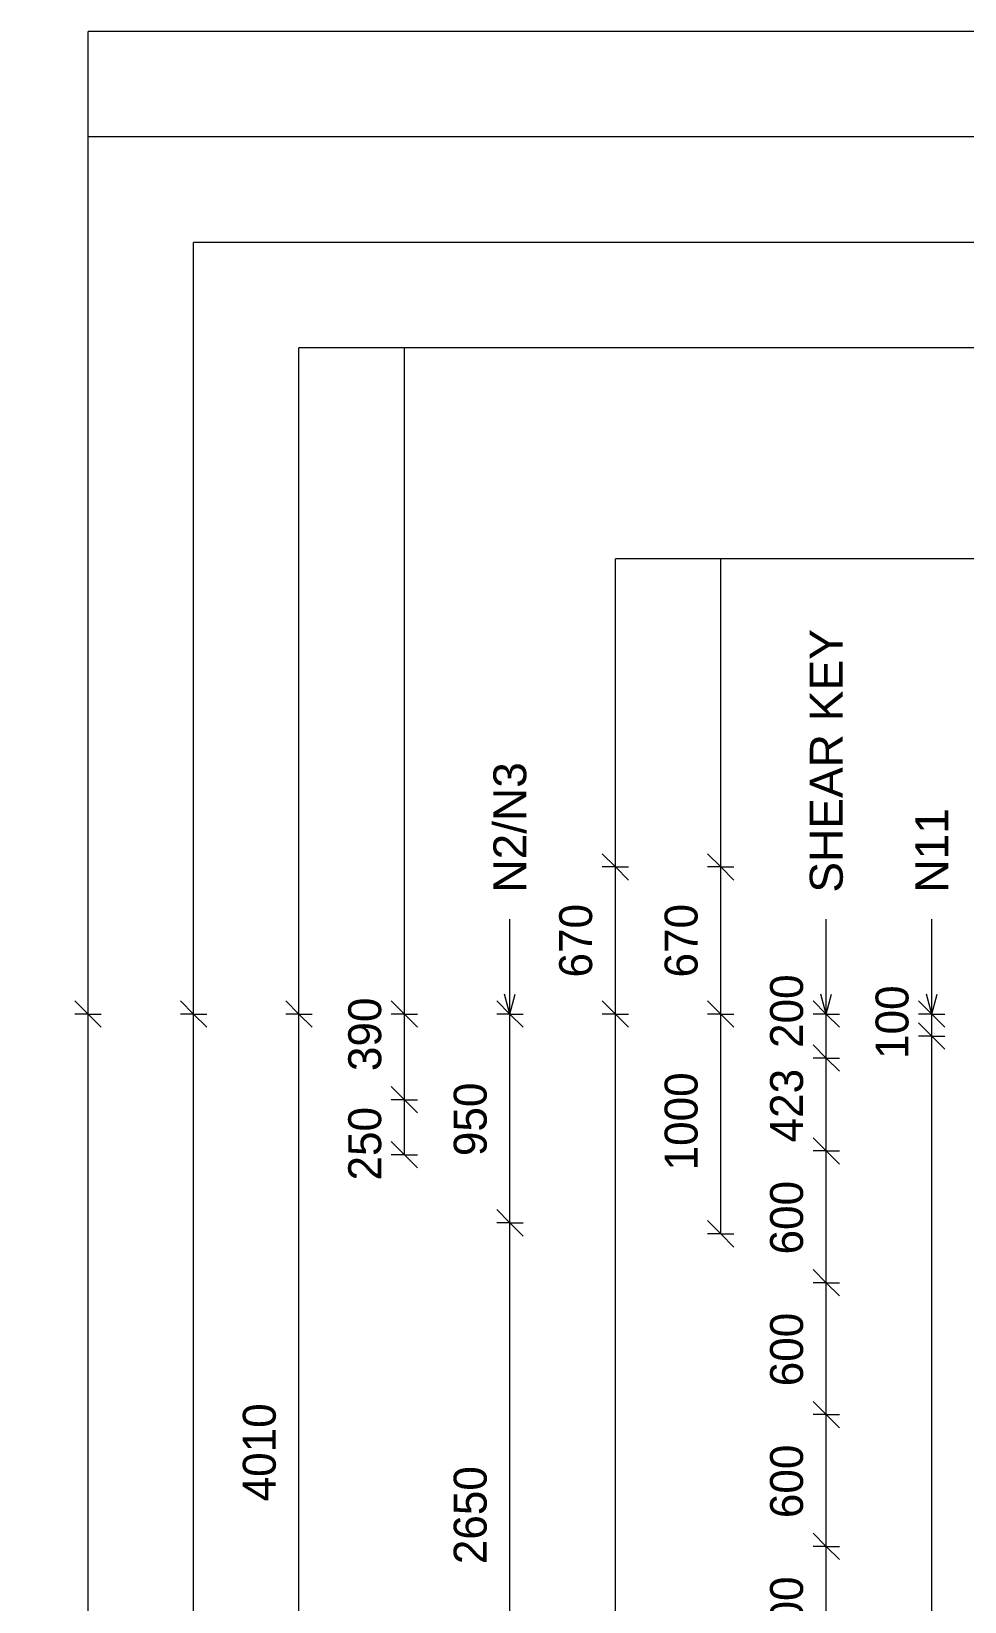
# Model space of a CAD drawing. Header units: millimetres. Extents: x -12091 to 4065, y -2596 to 12430.
# Drawn here: x -12091 to -7843, y 5026 to 12172 of the extents above; entities that cross this region are included whole.
import ezdxf

# ---------------------------------------------------------------- set-up
doc = ezdxf.new("R2010")
doc.units = ezdxf.units.MM
for name, color, linetype, lineweight in [('A-ANNO-DIMS', 211, 'Continuous', 9), ('A-ANNO-DIMS-60', 211, 'Continuous', 9), ('A-DETL-MBND', 5, 'Continuous', 18), ('G-ANNO-TEXT', 231, 'Continuous', 9)]:
    doc.layers.add(name, color=color, linetype=linetype, lineweight=lineweight)
doc.styles.add('Arial_1', font='arial.ttf', dxfattribs={"height": 150})
doc.styles.add('Nirmala UI Semilight', font='NirmalaS.ttf', dxfattribs={"height": 150})
doc.dimstyles.new('Arrow_Filled_-_2_5_NI_UI', dxfattribs={"dimscale": 304.8, "dimtxt": 157.104592, "dimasz": 0.393701, "dimexe": 0.19685, "dimexo": 0.0625, "dimgap": 0.19685, "dimtad": 1, "dimdec": 4, "dimzin": 0, "dimdsep": 46, "dimtxsty": 'Nirmala UI Semilight', "dimblk1": 'OBLIQUE', "dimblk2": 'OBLIQUE', "dimsah": 1, "dimcen": 0.09, "dimazin": 0, "dimtfac": 1, "dimtdec": 4, "dimtix": 1, "dimtmove": 2, "dimatfit": 3, "dimfxl": 0.19685, "dimfxlon": 1, "dimtvp": 1, "dimtolj": 1, "dimtzin": 0, "dimarcsym": 2})
doc.dimstyles.new('Arrow_Filled_-_2_5_NI_UI_1', dxfattribs={"dimscale": 304.8, "dimtxt": 157.104592, "dimasz": 0.393701, "dimexe": 0.19685, "dimexo": 0.0625, "dimgap": 0.19685, "dimtad": 1, "dimdec": 4, "dimzin": 0, "dimdsep": 46, "dimtxsty": 'Nirmala UI Semilight', "dimblk1": 'OBLIQUE', "dimblk2": 'OBLIQUE', "dimsah": 1, "dimcen": 0.09, "dimazin": 0, "dimtfac": 1, "dimtdec": 4, "dimtix": 1, "dimtmove": 0, "dimatfit": 3, "dimfxl": 0.19685, "dimfxlon": 1, "dimtvp": 1, "dimtolj": 1, "dimtzin": 0, "dimarcsym": 2})

# ---------------------------------------------------------------- blocks, each defined once
blk = doc.blocks.new('DIMBLOCK30-Elevation Front')
at = {"layer": 'A-ANNO-DIMS-60'}
for p, q in [((-7992.9, 7600), (-8052.9, 7660)), ((-7992.9, 7600), (-8052.9, 7600)), ((-7992.9, -1295), (-7992.9, 7600)), ((-7992.9, 7600), (-7932.9, 7540)), ((-7992.9, 7600), (-7932.9, 7600)), ((-7992.9, -1295), (-8052.9, -1235)), ((-7992.9, -1295), (-8052.9, -1295)), ((-7992.9, -1295), (-7932.9, -1355)), ((-7992.9, -1295), (-7932.9, -1295))]:
    blk.add_line(p, q, dxfattribs=at)
at = {"layer": 'A-ANNO-DIMS-60', "color": 0, "insert": (-8248.6, 2382.7), "char_height": 150, "width": 1847.55, "attachment_point": 1, "rotation": 90, "line_spacing_factor": 1.142579, "style": 'Nirmala UI Semilight'}
blk.add_mtext('T8@200mm C/C', dxfattribs=at)
blk = doc.blocks.new('_Oblique')
at = {"color": 0, "linetype": 'ByBlock', "lineweight": -2}
blk.add_line((-0.5, -0.5), (0.5, 0.5), dxfattribs=at)
blk = doc.blocks.new('DIMBLOCK31-Elevation Front')
at = {"layer": 'A-ANNO-DIMS-60'}
for p, q in [((-7992.9, 7700), (-8052.9, 7760)), ((-7992.9, 7700), (-8052.9, 7700)), ((-7992.9, 7600), (-8052.9, 7660)), ((-7992.9, 7600), (-7992.9, 7700)), ((-7992.9, 7700), (-7932.9, 7640)), ((-7992.9, 7700), (-7932.9, 7700)), ((-7992.9, 7600), (-8052.9, 7600)), ((-7992.9, 7600), (-7932.9, 7540)), ((-7992.9, 7600), (-7932.9, 7600))]:
    blk.add_line(p, q, dxfattribs=at)
at = {"layer": 'A-ANNO-DIMS-60', "color": 0, "insert": (-8248.6, 7495.8), "char_height": 150, "width": 370.196, "attachment_point": 1, "rotation": 90, "line_spacing_factor": 1.142579, "style": 'Nirmala UI Semilight'}
blk.add_mtext('100', dxfattribs=at)
blk = doc.blocks.new('DIMBLOCK43-Elevation Front')
at = {"layer": 'A-ANNO-DIMS-60'}
for p, q in [((-8472.9, 5277.5), (-8532.9, 5337.5)), ((-8472.9, 5277.5), (-8532.9, 5277.5)), ((-8472.9, 4677.5), (-8472.9, 5277.5)), ((-8472.9, 5277.5), (-8412.9, 5217.5)), ((-8472.9, 5277.5), (-8412.9, 5277.5)), ((-8472.9, 4677.5), (-8532.9, 4737.5)), ((-8472.9, 4677.5), (-8532.9, 4677.5)), ((-8472.9, 4677.5), (-8412.9, 4617.5)), ((-8472.9, 4677.5), (-8412.9, 4677.5))]:
    blk.add_line(p, q, dxfattribs=at)
at = {"layer": 'A-ANNO-DIMS-60', "color": 0, "insert": (-8728.6, 4806.1), "char_height": 150, "width": 411.328, "attachment_point": 1, "rotation": 90, "line_spacing_factor": 1.142579, "style": 'Nirmala UI Semilight'}
blk.add_mtext('600', dxfattribs=at)
blk = doc.blocks.new('DIMBLOCK44-Elevation Front')
at = {"layer": 'A-ANNO-DIMS-60'}
for p, q in [((-8472.9, 5877.5), (-8532.9, 5937.5)), ((-8472.9, 5877.5), (-8532.9, 5877.5)), ((-8472.9, 5277.5), (-8472.9, 5877.5)), ((-8472.9, 5877.5), (-8412.9, 5817.5)), ((-8472.9, 5877.5), (-8412.9, 5877.5)), ((-8472.9, 5277.5), (-8532.9, 5337.5)), ((-8472.9, 5277.5), (-8532.9, 5277.5)), ((-8472.9, 5277.5), (-8412.9, 5217.5)), ((-8472.9, 5277.5), (-8412.9, 5277.5))]:
    blk.add_line(p, q, dxfattribs=at)
at = {"layer": 'A-ANNO-DIMS-60', "color": 0, "insert": (-8728.6, 5406.1), "char_height": 150, "width": 411.328, "attachment_point": 1, "rotation": 90, "line_spacing_factor": 1.142579, "style": 'Nirmala UI Semilight'}
blk.add_mtext('600', dxfattribs=at)
blk = doc.blocks.new('DIMBLOCK45-Elevation Front')
at = {"layer": 'A-ANNO-DIMS-60'}
for p, q in [((-8472.9, 6477.5), (-8532.9, 6537.5)), ((-8472.9, 6477.5), (-8532.9, 6477.5)), ((-8472.9, 5877.5), (-8472.9, 6477.5)), ((-8472.9, 6477.5), (-8412.9, 6417.5)), ((-8472.9, 6477.5), (-8412.9, 6477.5)), ((-8472.9, 5877.5), (-8532.9, 5937.5)), ((-8472.9, 5877.5), (-8532.9, 5877.5)), ((-8472.9, 5877.5), (-8412.9, 5817.5)), ((-8472.9, 5877.5), (-8412.9, 5877.5))]:
    blk.add_line(p, q, dxfattribs=at)
at = {"layer": 'A-ANNO-DIMS-60', "color": 0, "insert": (-8728.6, 6006.1), "char_height": 150, "width": 411.328, "attachment_point": 1, "rotation": 90, "line_spacing_factor": 1.142579, "style": 'Nirmala UI Semilight'}
blk.add_mtext('600', dxfattribs=at)
blk = doc.blocks.new('DIMBLOCK46-Elevation Front')
at = {"layer": 'A-ANNO-DIMS-60'}
for p, q in [((-8472.9, 7077.5), (-8532.9, 7137.5)), ((-8472.9, 7077.5), (-8532.9, 7077.5)), ((-8472.9, 6477.5), (-8472.9, 7077.5)), ((-8472.9, 7077.5), (-8412.9, 7017.5)), ((-8472.9, 7077.5), (-8412.9, 7077.5)), ((-8472.9, 6477.5), (-8532.9, 6537.5)), ((-8472.9, 6477.5), (-8532.9, 6477.5)), ((-8472.9, 6477.5), (-8412.9, 6417.5)), ((-8472.9, 6477.5), (-8412.9, 6477.5))]:
    blk.add_line(p, q, dxfattribs=at)
at = {"layer": 'A-ANNO-DIMS-60', "color": 0, "insert": (-8728.6, 6606.1), "char_height": 150, "width": 411.328, "attachment_point": 1, "rotation": 90, "line_spacing_factor": 1.142579, "style": 'Nirmala UI Semilight'}
blk.add_mtext('600', dxfattribs=at)
blk = doc.blocks.new('DIMBLOCK47-Elevation Front')
at = {"layer": 'A-ANNO-DIMS-60'}
for p, q in [((-8472.9, 7500), (-8532.9, 7560)), ((-8472.9, 7500), (-8532.9, 7500)), ((-8472.9, 7077.5), (-8472.9, 7500)), ((-8472.9, 7500), (-8412.9, 7440)), ((-8472.9, 7500), (-8412.9, 7500)), ((-8472.9, 7077.5), (-8532.9, 7137.5)), ((-8472.9, 7077.5), (-8532.9, 7077.5)), ((-8472.9, 7077.5), (-8412.9, 7017.5)), ((-8472.9, 7077.5), (-8412.9, 7077.5))]:
    blk.add_line(p, q, dxfattribs=at)
at = {"layer": 'A-ANNO-DIMS-60', "color": 0, "insert": (-8728.6, 7115.9), "char_height": 150, "width": 414.756, "attachment_point": 1, "rotation": 90, "line_spacing_factor": 1.142579, "style": 'Nirmala UI Semilight'}
blk.add_mtext('423', dxfattribs=at)
blk = doc.blocks.new('DIMBLOCK48-Elevation Front')
at = {"layer": 'A-ANNO-DIMS-60'}
for p, q in [((-8472.9, 7700), (-8532.9, 7760)), ((-8472.9, 7700), (-8532.9, 7700)), ((-8472.9, 7500), (-8472.9, 7700)), ((-8472.9, 7700), (-8412.9, 7640)), ((-8472.9, 7700), (-8412.9, 7700)), ((-8472.9, 7500), (-8532.9, 7560)), ((-8472.9, 7500), (-8532.9, 7500)), ((-8472.9, 7500), (-8412.9, 7440)), ((-8472.9, 7500), (-8412.9, 7500))]:
    blk.add_line(p, q, dxfattribs=at)
at = {"layer": 'A-ANNO-DIMS-60', "color": 0, "insert": (-8728.6, 7545.9), "char_height": 150, "width": 411.328, "attachment_point": 1, "rotation": 90, "line_spacing_factor": 1.142579, "style": 'Nirmala UI Semilight'}
blk.add_mtext('200', dxfattribs=at)
blk = doc.blocks.new('DIMBLOCK50-Elevation Front')
at = {"layer": 'A-ANNO-DIMS-60'}
for p, q in [((-8952.9, 7700), (-9012.9, 7760)), ((-8952.9, 7700), (-9012.9, 7700)), ((-8952.9, 6700), (-8952.9, 7700)), ((-8952.9, 7700), (-8892.9, 7640)), ((-8952.9, 7700), (-8892.9, 7700)), ((-8952.9, 6700), (-9012.9, 6760)), ((-8952.9, 6700), (-9012.9, 6700)), ((-8952.9, 6700), (-8892.9, 6640)), ((-8952.9, 6700), (-8892.9, 6700))]:
    blk.add_line(p, q, dxfattribs=at)
at = {"layer": 'A-ANNO-DIMS-60', "color": 0, "insert": (-9208.6, 6988.6), "char_height": 150, "width": 507.305, "attachment_point": 1, "rotation": 90, "line_spacing_factor": 1.142579, "style": 'Nirmala UI Semilight'}
blk.add_mtext('1000', dxfattribs=at)
blk = doc.blocks.new('DIMBLOCK51-Elevation Front')
at = {"layer": 'A-ANNO-DIMS-60'}
for p, q in [((-8952.9, 8370), (-9012.9, 8430)), ((-8952.9, 8370), (-9012.9, 8370)), ((-8952.9, 7700), (-8952.9, 8370)), ((-8952.9, 8370), (-8892.9, 8310)), ((-8952.9, 8370), (-8892.9, 8370)), ((-8952.9, 7700), (-9012.9, 7760)), ((-8952.9, 7700), (-9012.9, 7700)), ((-8952.9, 7700), (-8892.9, 7640)), ((-8952.9, 7700), (-8892.9, 7700))]:
    blk.add_line(p, q, dxfattribs=at)
at = {"layer": 'A-ANNO-DIMS-60', "color": 0, "insert": (-9208.6, 7866.5), "char_height": 150, "width": 404.473, "attachment_point": 1, "rotation": 90, "line_spacing_factor": 1.142579, "style": 'Nirmala UI Semilight'}
blk.add_mtext('670', dxfattribs=at)
blk = doc.blocks.new('DIMBLOCK53-Elevation Front')
at = {"layer": 'A-ANNO-DIMS-60'}
for p, q in [((-9432.9, 7700), (-9492.9, 7760)), ((-9432.9, 7700), (-9492.9, 7700)), ((-9432.9, -1365), (-9432.9, 7700)), ((-9432.9, 7700), (-9372.9, 7640)), ((-9432.9, 7700), (-9372.9, 7700)), ((-9432.9, -1365), (-9492.9, -1305)), ((-9432.9, -1365), (-9492.9, -1365)), ((-9432.9, -1365), (-9372.9, -1425)), ((-9432.9, -1365), (-9372.9, -1365))]:
    blk.add_line(p, q, dxfattribs=at)
at = {"layer": 'A-ANNO-DIMS-60', "color": 0, "insert": (-9688.6, 2939), "char_height": 150, "width": 548.438, "attachment_point": 1, "rotation": 90, "line_spacing_factor": 1.142579, "style": 'Nirmala UI Semilight'}
blk.add_mtext('9065', dxfattribs=at)
blk = doc.blocks.new('DIMBLOCK54-Elevation Front')
at = {"layer": 'A-ANNO-DIMS-60'}
for p, q in [((-9432.9, 8370), (-9492.9, 8430)), ((-9432.9, 8370), (-9492.9, 8370)), ((-9432.9, 7700), (-9432.9, 8370)), ((-9432.9, 8370), (-9372.9, 8310)), ((-9432.9, 8370), (-9372.9, 8370)), ((-9432.9, 7700), (-9492.9, 7760)), ((-9432.9, 7700), (-9492.9, 7700)), ((-9432.9, 7700), (-9372.9, 7640)), ((-9432.9, 7700), (-9372.9, 7700))]:
    blk.add_line(p, q, dxfattribs=at)
at = {"layer": 'A-ANNO-DIMS-60', "color": 0, "insert": (-9688.6, 7866.5), "char_height": 150, "width": 404.473, "attachment_point": 1, "rotation": 90, "line_spacing_factor": 1.142579, "style": 'Nirmala UI Semilight'}
blk.add_mtext('670', dxfattribs=at)
blk = doc.blocks.new('DIMBLOCK55-Elevation Front')
at = {"layer": 'A-ANNO-DIMS-60'}
for p, q in [((-10392.9, 7310), (-10452.9, 7370)), ((-10392.9, 7310), (-10452.9, 7310)), ((-10392.9, 7060), (-10392.9, 7310)), ((-10392.9, 7310), (-10332.9, 7250)), ((-10392.9, 7310), (-10332.9, 7310)), ((-10392.9, 7060), (-10452.9, 7120)), ((-10392.9, 7060), (-10452.9, 7060)), ((-10392.9, 7060), (-10332.9, 7000)), ((-10392.9, 7060), (-10332.9, 7060))]:
    blk.add_line(p, q, dxfattribs=at)
at = {"layer": 'A-ANNO-DIMS-60', "color": 0, "insert": (-10648.6, 6942.6), "char_height": 150, "width": 411.328, "attachment_point": 1, "rotation": 90, "line_spacing_factor": 1.142579, "style": 'Nirmala UI Semilight'}
blk.add_mtext('250', dxfattribs=at)
blk = doc.blocks.new('DIMBLOCK56-Elevation Front')
at = {"layer": 'A-ANNO-DIMS-60'}
for p, q in [((-10392.9, 7700), (-10452.9, 7760)), ((-10392.9, 7700), (-10452.9, 7700)), ((-10392.9, 7310), (-10392.9, 7700)), ((-10392.9, 7700), (-10332.9, 7640)), ((-10392.9, 7700), (-10332.9, 7700)), ((-10392.9, 7310), (-10452.9, 7370)), ((-10392.9, 7310), (-10452.9, 7310)), ((-10392.9, 7310), (-10332.9, 7250)), ((-10392.9, 7310), (-10332.9, 7310))]:
    blk.add_line(p, q, dxfattribs=at)
at = {"layer": 'A-ANNO-DIMS-60', "color": 0, "insert": (-10648.6, 7440.6), "char_height": 150, "width": 411.328, "attachment_point": 1, "rotation": 90, "line_spacing_factor": 1.142579, "style": 'Nirmala UI Semilight'}
blk.add_mtext('390', dxfattribs=at)
blk = doc.blocks.new('DIMBLOCK61-Elevation Front')
at = {"layer": 'A-ANNO-DIMS-60'}
for p, q in [((-10872.9, 7700), (-10932.9, 7760)), ((-10872.9, 7700), (-10932.9, 7700)), ((-10872.9, 3690.4), (-10872.9, 7700)), ((-10872.9, 7700), (-10812.9, 7640)), ((-10872.9, 7700), (-10812.9, 7700)), ((-10872.9, 3690.4), (-10932.9, 3750.4)), ((-10872.9, 3690.4), (-10932.9, 3690.4)), ((-10872.9, 3690.4), (-10812.9, 3630.4)), ((-10872.9, 3690.4), (-10812.9, 3690.4))]:
    blk.add_line(p, q, dxfattribs=at)
at = {"layer": 'A-ANNO-DIMS-60', "color": 0, "insert": (-11128.6, 5482.4), "char_height": 150, "width": 510.733, "attachment_point": 1, "rotation": 90, "line_spacing_factor": 1.142579, "style": 'Nirmala UI Semilight'}
blk.add_mtext('4010', dxfattribs=at)
blk = doc.blocks.new('DIMBLOCK65-Elevation Front')
at = {"layer": 'A-ANNO-DIMS-60'}
for p, q in [((-11352.9, 7700), (-11412.9, 7760)), ((-11352.9, 7700), (-11412.9, 7700)), ((-11352.9, 1673.2), (-11352.9, 7700)), ((-11352.9, 7700), (-11292.9, 7640)), ((-11352.9, 7700), (-11292.9, 7700)), ((-11352.9, 1673.2), (-11412.9, 1733.2)), ((-11352.9, 1673.2), (-11412.9, 1673.2)), ((-11352.9, 1673.2), (-11292.9, 1613.2)), ((-11352.9, 1673.2), (-11292.9, 1673.2))]:
    blk.add_line(p, q, dxfattribs=at)
at = {"layer": 'A-ANNO-DIMS-60', "color": 0, "insert": (-11608.6, 4461), "char_height": 150, "width": 541.582, "attachment_point": 1, "rotation": 90, "line_spacing_factor": 1.142579, "style": 'Nirmala UI Semilight'}
blk.add_mtext('6027', dxfattribs=at)
blk = doc.blocks.new('DIMBLOCK66-Elevation Front')
at = {"layer": 'A-ANNO-DIMS-60'}
for p, q in [((-11832.9, 7700), (-11892.9, 7760)), ((-11832.9, 7700), (-11892.9, 7700)), ((-11832.9, -1395), (-11832.9, 7700)), ((-11832.9, 7700), (-11772.9, 7640)), ((-11832.9, 7700), (-11772.9, 7700)), ((-11832.9, -1395), (-11892.9, -1335)), ((-11832.9, -1395), (-11892.9, -1395)), ((-11832.9, -1395), (-11772.9, -1455)), ((-11832.9, -1395), (-11772.9, -1395))]:
    blk.add_line(p, q, dxfattribs=at)
at = {"layer": 'A-ANNO-DIMS-60', "color": 0, "insert": (-12088.6, 2924), "char_height": 150, "width": 548.438, "attachment_point": 1, "rotation": 90, "line_spacing_factor": 1.142579, "style": 'Nirmala UI Semilight'}
blk.add_mtext('9095', dxfattribs=at)
blk = doc.blocks.new('DIMBLOCK70-Elevation Front')
at = {"layer": 'A-ANNO-DIMS-60'}
for p, q in [((-9912.9, 6750), (-9972.9, 6810)), ((-9912.9, 6750), (-9972.9, 6750)), ((-9912.9, 4100), (-9912.9, 6750)), ((-9912.9, 6750), (-9852.9, 6690)), ((-9912.9, 6750), (-9852.9, 6750)), ((-9912.9, 4100), (-9972.9, 4160)), ((-9912.9, 4100), (-9972.9, 4100)), ((-9912.9, 4100), (-9852.9, 4040)), ((-9912.9, 4100), (-9852.9, 4100))]:
    blk.add_line(p, q, dxfattribs=at)
at = {"layer": 'A-ANNO-DIMS-60', "color": 0, "insert": (-10168.6, 5196.5), "char_height": 150, "width": 548.438, "attachment_point": 1, "rotation": 90, "line_spacing_factor": 1.142579, "style": 'Nirmala UI Semilight'}
blk.add_mtext('2650', dxfattribs=at)
blk = doc.blocks.new('DIMBLOCK71-Elevation Front')
at = {"layer": 'A-ANNO-DIMS-60'}
for p, q in [((-9912.9, 7700), (-9972.9, 7760)), ((-9912.9, 7700), (-9972.9, 7700)), ((-9912.9, 6750), (-9912.9, 7700)), ((-9912.9, 7700), (-9852.9, 7640)), ((-9912.9, 7700), (-9852.9, 7700)), ((-9912.9, 6750), (-9972.9, 6810)), ((-9912.9, 6750), (-9972.9, 6750)), ((-9912.9, 6750), (-9852.9, 6690)), ((-9912.9, 6750), (-9852.9, 6750))]:
    blk.add_line(p, q, dxfattribs=at)
at = {"layer": 'A-ANNO-DIMS-60', "color": 0, "insert": (-10168.6, 7053.6), "char_height": 150, "width": 411.328, "attachment_point": 1, "rotation": 90, "line_spacing_factor": 1.142579, "style": 'Nirmala UI Semilight'}
blk.add_mtext('950', dxfattribs=at)

msp = doc.modelspace()

# ---------------------------------------------------------------- linework, layer by layer
at = {"layer": 'A-DETL-MBND'}
for p, q in [((-11832.85834, 7700), (-11832.85834, 12172.09008)), ((-6705.4305, 12172.09008), (-11832.85834, 12172.09008)), ((-6705.4305, 11692.09008), (-11832.85834, 11692.09008)), ((-11352.85834, 7700), (-11352.85834, 11212.09008)), ((-6705.4305, 11212.09008), (-11352.85834, 11212.09008)), ((-10872.85834, 7700), (-10872.85834, 10732.09008)), ((-6705.4305, 10732.09008), (-10872.85834, 10732.09008)), ((-10392.85834, 7700), (-10392.85834, 10732.09008)), ((-9432.85834, 8370), (-9432.85834, 9772.09008)), ((-6705.4305, 9772.09008), (-9432.85834, 9772.09008)), ((-8952.85834, 8370), (-8952.85834, 9772.09008))]:
    msp.add_line(p, q, dxfattribs=at)
at = {"layer": 'G-ANNO-TEXT', "color": 7}
for p, q in [((-9913.21254, 7699.98838), (-9913.21254, 8132.61524)), ((-8472.8619, 7699.98838), (-8472.8619, 8132.61524)), ((-7992.8619, 7699.98838), (-7992.8619, 8132.61524)), ((-9913.21254, 7699.98838), (-9937.32797, 7789.98838)), ((-9913.21254, 7699.98838), (-9889.09711, 7789.98838)), ((-8472.8619, 7699.98838), (-8496.97733, 7789.98838)), ((-8472.8619, 7699.98838), (-8448.74647, 7789.98838)), ((-7992.8619, 7699.98838), (-8016.97733, 7789.98838)), ((-7992.8619, 7699.98838), (-7968.74647, 7789.98838))]:
    msp.add_line(p, q, dxfattribs=at)

# ---------------------------------------------------------------- texts
at = {"layer": 'G-ANNO-TEXT', "color": 7, "char_height": 150, "attachment_point": 1, "rotation": 90, "style": 'Arial_1'}
for s, insert, width in [('SHEAR KEY', (-8547.8619, 8252.61524), 1447.847625), ('N2/N3', (-9988.21254, 8252.61524), 716.708625), ('N11', (-8067.8619, 8252.61524), 461.772)]:
    msp.add_mtext(s, dxfattribs=dict(at, insert=insert, width=width))

# ---------------------------------------------------------------- dimensions: what is measured, and where the dimension line sits
at = {"layer": 'A-ANNO-DIMS'}
for base, p1, p2, override, picture, middle in [((-9432.85834, 8370), (-9372.85834, 7700), (-9372.85834, 8370), {"dimpost": '<>', "dimfxl": 670}, 'DIMBLOCK54-Elevation Front', (-9570.4211, 8035)), ((-8952.85834, 8370), (-8892.85834, 7700), (-8892.85834, 8370), {"dimpost": '<>', "dimfxl": 670}, 'DIMBLOCK51-Elevation Front', (-9090.4211, 8035)), ((-7992.85834, 7700), (-7932.85834, 7600), (-7932.85834, 7700), {"dimpost": '<>', "dimfxl": 100}, 'DIMBLOCK31-Elevation Front', (-8130.78721, 7650)), ((-11832.85834, 7700), (-11772.85834, -1395), (-11772.85834, 7700), {"dimpost": '<>', "dimfxl": 9095}, 'DIMBLOCK66-Elevation Front', (-11970.4211, 3152.5)), ((-11352.85834, 7700), (-11292.85834, 1673.23211), (-11292.85834, 7700), {"dimpost": '<>', "dimfxl": 6026.767885}, 'DIMBLOCK65-Elevation Front', (-11490.4211, 4686.61606)), ((-10872.85834, 7700), (-10812.85834, 3690.4499), (-10812.85834, 7700), {"dimpost": '<>', "dimfxl": 4009.550102}, 'DIMBLOCK61-Elevation Front', (-11010.78721, 5695.22495)), ((-9912.85834, 7700), (-9852.85834, 6750), (-9852.85834, 7700), {"dimpost": '<>', "dimfxl": 950}, 'DIMBLOCK71-Elevation Front', (-10050.4211, 7225)), ((-9432.85834, 7700), (-9372.85834, -1365), (-9372.85834, 7700), {"dimpost": '<>', "dimfxl": 9065}, 'DIMBLOCK53-Elevation Front', (-9570.4211, 3167.5)), ((-8952.85834, 7700), (-8892.85834, 6700), (-8892.85834, 7700), {"dimpost": '<>', "dimfxl": 1000}, 'DIMBLOCK50-Elevation Front', (-9090.78721, 7200)), ((-8472.85834, 7500), (-8412.85834, 7077.5), (-8412.85834, 7500), {"dimpost": '<>', "dimfxl": 422.5}, 'DIMBLOCK47-Elevation Front', (-8610.4211, 7288.75)), ((-8472.85834, 7077.5), (-8412.85834, 6477.5), (-8412.85834, 7077.5), {"dimpost": '<>', "dimfxl": 600}, 'DIMBLOCK46-Elevation Front', (-8610.4211, 6777.5)), ((-9912.85834, 6750), (-9852.85834, 4100), (-9852.85834, 6750), {"dimpost": '<>', "dimfxl": 2650}, 'DIMBLOCK70-Elevation Front', (-10050.4211, 5425)), ((-8472.85834, 6477.5), (-8412.85834, 5877.5), (-8412.85834, 6477.5), {"dimpost": '<>', "dimfxl": 600}, 'DIMBLOCK45-Elevation Front', (-8610.4211, 6177.5)), ((-8472.85834, 5877.5), (-8412.85834, 5277.5), (-8412.85834, 5877.5), {"dimpost": '<>', "dimfxl": 600}, 'DIMBLOCK44-Elevation Front', (-8610.4211, 5577.5)), ((-8472.85834, 5277.5), (-8412.85834, 4677.5), (-8412.85834, 5277.5), {"dimpost": '<>', "dimfxl": 600}, 'DIMBLOCK43-Elevation Front', (-8610.4211, 4977.5))]:
    dim = msp.add_linear_dim(base=base, p1=p1, p2=p2, angle=90, dimstyle='Arrow_Filled_-_2_5_NI_UI_1', override=override, dxfattribs=at)
    dim.commit()
    dim.dimension.update_dxf_attribs({"geometry": picture, "text_midpoint": middle})
for base, p1, p2, override, picture, middle in [((-8472.85834, 7700), (-8412.85834, 7500), (-8412.85834, 7700), {"dimpost": '<>', "dimfxl": 200}, 'DIMBLOCK48-Elevation Front', (-8628.56149, 7751.56869)), ((-10392.85834, 7700), (-10332.85834, 7310), (-10332.85834, 7700), {"dimpost": '<>', "dimfxl": 390}, 'DIMBLOCK56-Elevation Front', (-10548.56149, 7646.26206)), ((-10392.85834, 7310), (-10332.85834, 7060), (-10332.85834, 7310), {"dimpost": '<>', "dimfxl": 250}, 'DIMBLOCK55-Elevation Front', (-10548.56149, 7148.22111))]:
    dim = msp.add_linear_dim(base=base, p1=p1, p2=p2, angle=90, dimstyle='Arrow_Filled_-_2_5_NI_UI', override=override, dxfattribs=at)
    dim.commit()
    dim.dimension.update_dxf_attribs({"geometry": picture, "text_midpoint": middle, "dimtype": 160, "text_rotation": 90})
dim = msp.add_linear_dim(base=(-7992.85834, 7600), p1=(-7932.85834, -1295), p2=(-7932.85834, 7600), angle=90, text='T8@200mm C/C', dimstyle='Arrow_Filled_-_2_5_NI_UI_1', override={"dimpost": '<>', "dimfxl": 8895}, dxfattribs=at)
dim.commit()
dim.dimension.update_dxf_attribs({"geometry": 'DIMBLOCK30-Elevation Front', "text_midpoint": (-8141.56127, 3152.5)})

doc.saveas('drawing.dxf')
